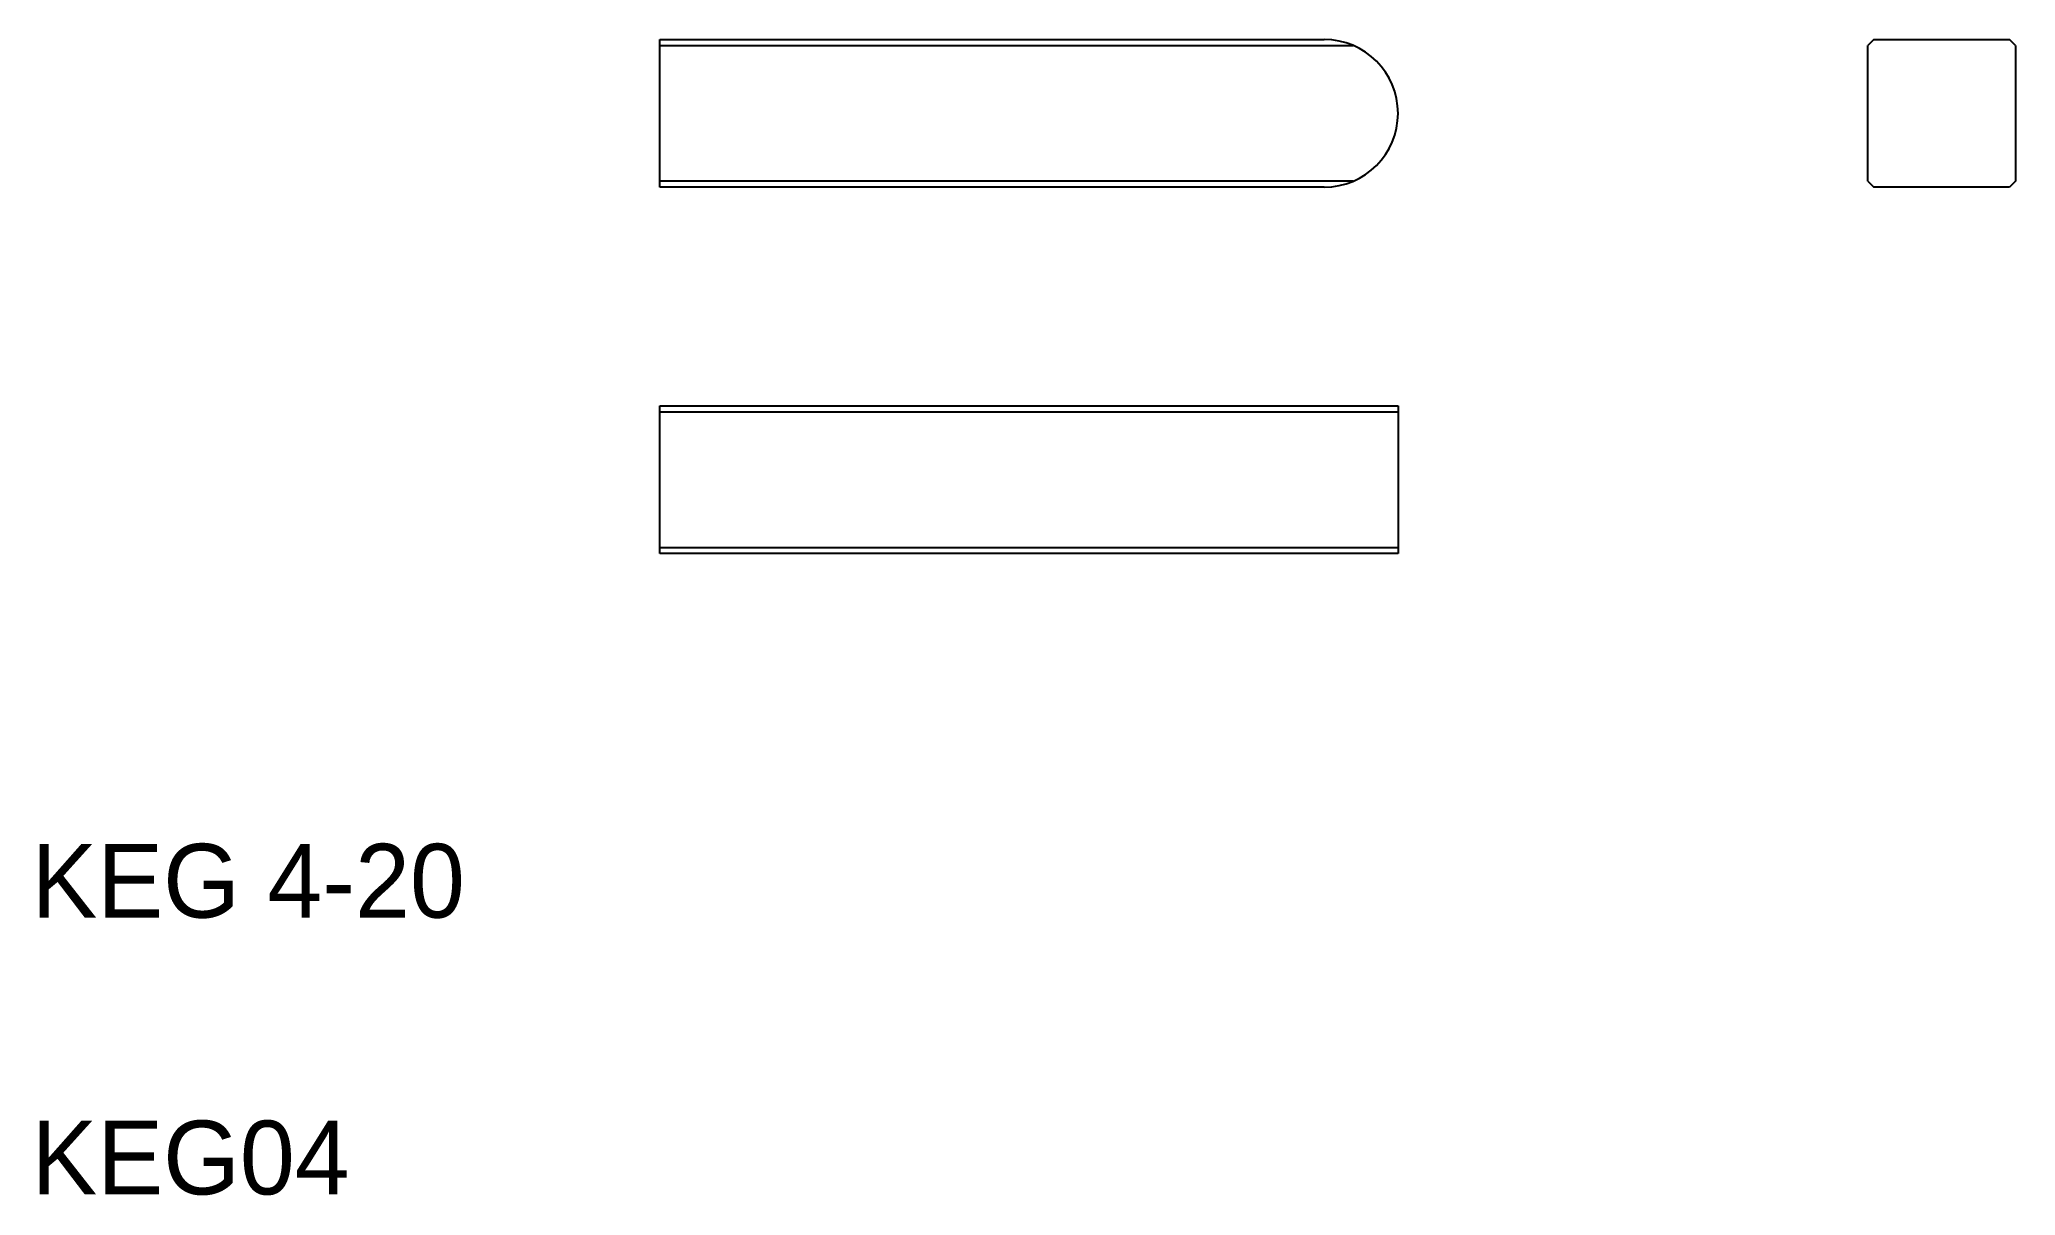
# Model space of a CAD drawing. Extents: x 5.2 to 58.8, y 5 to 36.3.
import ezdxf

# ---------------------------------------------------------------- set-up
doc = ezdxf.new("R2010")
doc.units = 0
doc.layers.get('0').update_dxf_attribs({"linetype": 'CONTINUOUS'})

msp = doc.modelspace()

# ---------------------------------------------------------------- linework, layer by layer
at = {"color": 7, "linetype": 'CONTINUOUS'}
for p, q in [((22.025, 36.294), (40.025, 36.294)), ((22.025, 32.294), (22.025, 36.294)), ((54.914, 36.294), (54.754, 36.134)), ((54.754, 32.454), (54.754, 36.134)), ((54.914, 36.294), (58.594, 36.294)), ((58.754, 36.134), (58.594, 36.294)), ((58.754, 36.134), (58.754, 32.454)), ((40.025, 32.294), (22.025, 32.294)), ((54.754, 32.454), (54.914, 32.294)), ((58.594, 32.294), (54.914, 32.294)), ((58.754, 32.454), (58.594, 32.294)), ((22.025, 26.364), (42.025, 26.364)), ((22.025, 22.364), (22.025, 26.364)), ((42.025, 26.364), (42.025, 22.364)), ((42.025, 22.364), (22.025, 22.364))]:
    msp.add_line(p, q, dxfattribs=at)
at = {"color": 3, "linetype": 'CONTINUOUS'}
for p, q in [((22.025, 36.134), (40.809, 36.134)), ((40.809, 32.454), (22.025, 32.454)), ((22.025, 26.204), (42.025, 26.204)), ((42.025, 22.524), (22.025, 22.524))]:
    msp.add_line(p, q, dxfattribs=at)
at = {"color": 7, "linetype": 'CONTINUOUS'}
for start, end in [(0, 90), (270, 0)]:
    msp.add_arc((40.025, 34.294), 2, start, end, dxfattribs=at)

# ---------------------------------------------------------------- texts
for s, p in [('KEG 4-20', (5, 12.5)), ('KEG04', (5, 5))]:
    msp.add_text(s, height=2, dxfattribs=at).set_placement(p)

doc.saveas('drawing.dxf')
